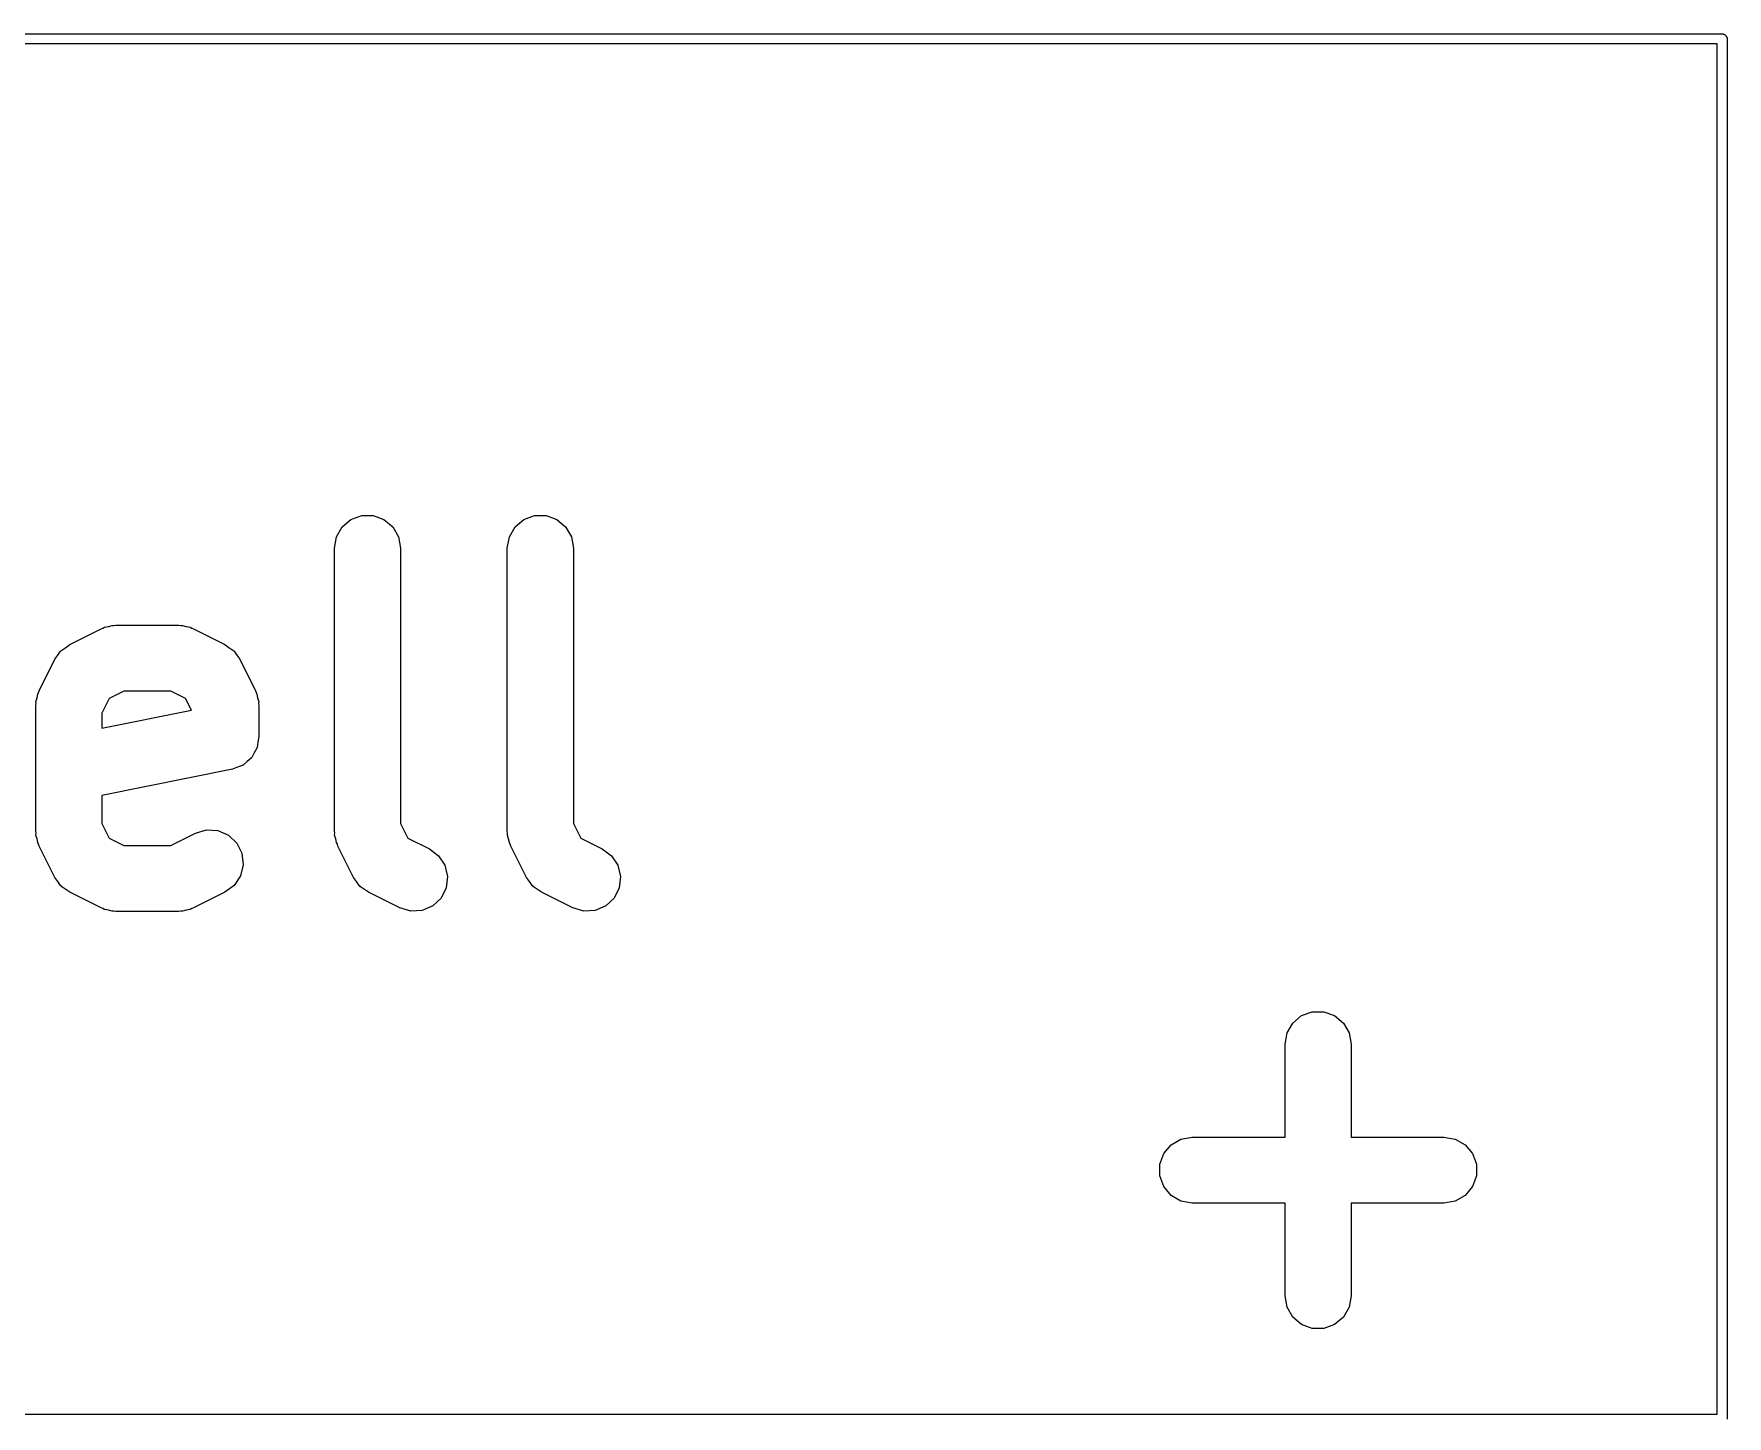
# Model space of a CAD drawing. Extents: x 57.7 to 135.6, y -132.6 to -59.6.
# Drawn here: x 109.93 to 135.57, y -80.51 to -59.59 of the extents above; entities that cross this region are included whole.
import ezdxf

# ---------------------------------------------------------------- set-up
doc = ezdxf.new("R2010")
doc.units = 0
doc.header["$MEASUREMENT"] = 0
doc.layers.add('BLACK', color=7, linetype='CONTINUOUS')

msp = doc.modelspace()

# ---------------------------------------------------------------- linework, layer by layer
at = {"layer": 'Black'}
for p, q in [((57.8, -59.585), (135.5, -59.585)), ((135.425, -59.735), (57.875, -59.735)), ((135.425, -80.485), (135.425, -59.735)), ((135.5, -59.585), (135.506, -59.5861)), ((135.506, -59.5861), (135.513, -59.5861)), ((135.513, -59.5861), (135.519, -59.5884)), ((135.519, -59.5884), (135.526, -59.5895)), ((135.526, -59.5895), (135.531, -59.5928)), ((135.531, -59.5928), (135.537, -59.595)), ((135.537, -59.595), (135.543, -59.5993)), ((135.543, -59.5993), (135.548, -59.6025)), ((135.548, -59.6025), (135.552, -59.6076)), ((135.552, -59.6076), (135.557, -59.6118)), ((135.557, -59.6118), (135.561, -59.6175)), ((135.561, -59.6175), (135.565, -59.6225)), ((135.565, -59.6225), (135.567, -59.6287)), ((135.567, -59.6287), (135.57, -59.6343)), ((135.57, -59.6343), (135.572, -59.6408)), ((135.572, -59.6408), (135.574, -59.647)), ((135.574, -59.647), (135.574, -59.6535)), ((135.574, -59.6535), (135.575, -59.66)), ((135.575, -59.66), (135.575, -80.56)), ((114.733, -66.9389), (114.897, -66.8795)), ((114.897, -66.8795), (115.07, -66.8795)), ((115.07, -66.8795), (115.233, -66.9389)), ((117.352, -66.9389), (117.516, -66.8795)), ((117.516, -66.8795), (117.689, -66.8795)), ((117.689, -66.8795), (117.852, -66.9389)), ((114.513, -67.2009), (114.6, -67.0505)), ((114.6, -67.0505), (114.733, -66.9389)), ((115.233, -66.9389), (115.366, -67.0505)), ((115.366, -67.0505), (115.453, -67.2009)), ((117.133, -67.2009), (117.219, -67.0505)), ((117.219, -67.0505), (117.352, -66.9389)), ((117.852, -66.9389), (117.985, -67.0505)), ((117.985, -67.0505), (118.072, -67.2009)), ((114.483, -67.3719), (114.513, -67.2009)), ((114.483, -71.6576), (114.483, -67.3719)), ((115.453, -67.2009), (115.483, -67.3719)), ((115.483, -67.3719), (115.483, -71.5396)), ((117.102, -67.3719), (117.133, -67.2009)), ((117.102, -71.6576), (117.102, -67.3719)), ((118.072, -67.2009), (118.102, -67.3719)), ((118.102, -67.3719), (118.102, -71.5396)), ((110.474, -68.8295), (110.95, -68.5914)), ((110.95, -68.5914), (110.978, -68.5831)), ((110.978, -68.5831), (111.003, -68.5687)), ((111.003, -68.5687), (111.06, -68.5586)), ((111.06, -68.5586), (111.117, -68.5418)), ((111.117, -68.5418), (111.145, -68.5436)), ((111.145, -68.5436), (111.174, -68.5386)), ((111.174, -68.5386), (112.126, -68.5386)), ((112.126, -68.5386), (112.155, -68.5436)), ((112.155, -68.5436), (112.183, -68.5418)), ((112.183, -68.5418), (112.24, -68.5586)), ((112.24, -68.5586), (112.297, -68.5687)), ((112.297, -68.5687), (112.322, -68.5831)), ((112.322, -68.5831), (112.35, -68.5914)), ((112.35, -68.5914), (112.826, -68.8295)), ((110.294, -68.9941), (110.335, -68.9329)), ((110.335, -68.9329), (110.346, -68.9247)), ((110.346, -68.9247), (110.354, -68.9136)), ((110.354, -68.9136), (110.415, -68.8732)), ((110.415, -68.8732), (110.474, -68.8295)), ((112.826, -68.8295), (112.885, -68.8732)), ((112.885, -68.8732), (112.946, -68.9136)), ((112.946, -68.9136), (112.954, -68.9247)), ((112.954, -68.9247), (112.965, -68.9329)), ((112.965, -68.9329), (113.006, -68.9941)), ((110.012, -69.5292), (110.25, -69.0531)), ((110.25, -69.0531), (110.294, -68.9941)), ((113.006, -68.9941), (113.05, -69.0531)), ((113.05, -69.0531), (113.288, -69.5293)), ((109.96, -69.7529), (109.965, -69.7245)), ((109.963, -69.6957), (109.98, -69.6395)), ((109.965, -69.7245), (109.963, -69.6957)), ((109.98, -69.6395), (109.99, -69.5818)), ((109.99, -69.5818), (110.004, -69.5569)), ((110.004, -69.5569), (110.012, -69.5292)), ((111.07, -69.6493), (110.96, -69.8709)), ((111.292, -69.5386), (111.07, -69.6493)), ((112.008, -69.5386), (111.292, -69.5386)), ((112.23, -69.6493), (112.008, -69.5386)), ((112.317, -69.8238), (112.23, -69.6493)), ((113.288, -69.5293), (113.296, -69.5569)), ((113.296, -69.5569), (113.31, -69.5818)), ((113.31, -69.5818), (113.32, -69.6395)), ((113.32, -69.6395), (113.337, -69.6957)), ((113.337, -69.6957), (113.335, -69.7245)), ((113.335, -69.7245), (113.34, -69.7529)), ((109.96, -71.6576), (109.96, -69.7529)), ((110.96, -70.0953), (112.317, -69.8238)), ((110.96, -69.8709), (110.96, -70.0953)), ((113.34, -69.7529), (113.34, -70.229)), ((113.34, -70.229), (113.326, -70.309)), ((113.27, -70.4704), (113.231, -70.5416)), ((113.31, -70.4001), (113.27, -70.4704)), ((113.311, -70.3944), (113.31, -70.4001)), ((113.314, -70.3893), (113.311, -70.3944)), ((113.326, -70.309), (113.314, -70.3893)), ((112.939, -70.7193), (110.96, -71.1151)), ((113.014, -70.6898), (112.939, -70.7193)), ((113.09, -70.6621), (113.014, -70.6898)), ((113.095, -70.6583), (113.09, -70.6621)), ((113.1, -70.6562), (113.095, -70.6583)), ((113.161, -70.6027), (113.1, -70.6562)), ((113.223, -70.5504), (113.161, -70.6027)), ((113.226, -70.5454), (113.223, -70.5504)), ((113.231, -70.5416), (113.226, -70.5454)), ((110.96, -71.1151), (110.96, -71.5396)), ((110.96, -71.5396), (111.07, -71.7611)), ((115.483, -71.5396), (115.594, -71.7611)), ((118.102, -71.5396), (118.213, -71.7611)), ((109.965, -71.686), (109.96, -71.6576)), ((109.963, -71.7148), (109.965, -71.686)), ((109.98, -71.7709), (109.963, -71.7148)), ((109.99, -71.8286), (109.98, -71.7709)), ((111.07, -71.7611), (111.292, -71.8719)), ((112.008, -71.8719), (112.379, -71.6866)), ((112.379, -71.6866), (112.545, -71.6371)), ((112.545, -71.6371), (112.719, -71.6475)), ((112.719, -71.6475), (112.878, -71.7166)), ((112.878, -71.7166), (113.004, -71.8359)), ((114.488, -71.686), (114.483, -71.6576)), ((114.487, -71.7148), (114.488, -71.686)), ((114.503, -71.7709), (114.487, -71.7148)), ((114.513, -71.8286), (114.503, -71.7709)), ((115.594, -71.7611), (115.921, -71.9247)), ((117.107, -71.686), (117.102, -71.6576)), ((117.106, -71.7148), (117.107, -71.686)), ((117.122, -71.7709), (117.106, -71.7148)), ((117.133, -71.8286), (117.122, -71.7709)), ((118.213, -71.7611), (118.54, -71.9247)), ((110.004, -71.8536), (109.99, -71.8286)), ((110.012, -71.8812), (110.004, -71.8536)), ((110.25, -72.3574), (110.012, -71.8812)), ((111.292, -71.8719), (112.008, -71.8719)), ((113.004, -71.8359), (113.082, -71.9913)), ((113.082, -71.9913), (113.101, -72.1638)), ((114.528, -71.8536), (114.513, -71.8286)), ((114.536, -71.8812), (114.528, -71.8536)), ((114.774, -72.3574), (114.536, -71.8812)), ((115.921, -71.9247), (116.061, -72.0281)), ((116.061, -72.0281), (116.156, -72.1731)), ((117.147, -71.8536), (117.133, -71.8286)), ((117.155, -71.8812), (117.147, -71.8536)), ((117.393, -72.3574), (117.155, -71.8812)), ((118.54, -71.9247), (118.68, -72.0281)), ((118.68, -72.0281), (118.775, -72.1731)), ((113.101, -72.1638), (113.061, -72.3327)), ((116.156, -72.1731), (116.197, -72.3419)), ((118.775, -72.1731), (118.816, -72.3419)), ((110.294, -72.4164), (110.25, -72.3574)), ((110.335, -72.4776), (110.294, -72.4164)), ((110.346, -72.4858), (110.335, -72.4776)), ((110.354, -72.4969), (110.346, -72.4858)), ((110.415, -72.5373), (110.354, -72.4969)), ((110.474, -72.581), (110.415, -72.5373)), ((112.965, -72.4776), (112.826, -72.581)), ((113.061, -72.3327), (112.965, -72.4776)), ((114.818, -72.4164), (114.774, -72.3574)), ((114.858, -72.4776), (114.818, -72.4164)), ((114.869, -72.4858), (114.858, -72.4776)), ((114.878, -72.4969), (114.869, -72.4858)), ((114.939, -72.5373), (114.878, -72.4969)), ((114.998, -72.581), (114.939, -72.5373)), ((116.177, -72.5145), (116.099, -72.6698)), ((116.197, -72.3419), (116.177, -72.5145)), ((117.437, -72.4164), (117.393, -72.3574)), ((117.477, -72.4776), (117.437, -72.4164)), ((117.488, -72.4858), (117.477, -72.4776)), ((117.497, -72.4969), (117.488, -72.4858)), ((117.558, -72.5373), (117.497, -72.4969)), ((117.617, -72.581), (117.558, -72.5373)), ((118.796, -72.5145), (118.718, -72.6698)), ((118.816, -72.3419), (118.796, -72.5145)), ((110.95, -72.8191), (110.474, -72.581)), ((110.978, -72.8273), (110.95, -72.8191)), ((112.35, -72.8191), (112.322, -72.8273)), ((112.826, -72.581), (112.35, -72.8191)), ((115.474, -72.8191), (114.998, -72.581)), ((115.64, -72.8686), (115.474, -72.8191)), ((115.973, -72.7892), (115.814, -72.8582)), ((116.099, -72.6698), (115.973, -72.7892)), ((118.093, -72.8191), (117.617, -72.581)), ((118.26, -72.8686), (118.093, -72.8191)), ((118.592, -72.7892), (118.433, -72.8582)), ((118.718, -72.6698), (118.592, -72.7892)), ((111.003, -72.8418), (110.978, -72.8273)), ((111.06, -72.8519), (111.003, -72.8418)), ((111.117, -72.8686), (111.06, -72.8519)), ((111.145, -72.8669), (111.117, -72.8686)), ((111.174, -72.8719), (111.145, -72.8669)), ((112.126, -72.8719), (111.174, -72.8719)), ((112.155, -72.8669), (112.126, -72.8719)), ((112.183, -72.8686), (112.155, -72.8669)), ((112.24, -72.8519), (112.183, -72.8686)), ((112.297, -72.8418), (112.24, -72.8519)), ((112.322, -72.8273), (112.297, -72.8418)), ((115.814, -72.8582), (115.64, -72.8686)), ((118.433, -72.8582), (118.26, -72.8686)), ((128.91, -74.7114), (128.997, -74.561)), ((128.997, -74.561), (129.13, -74.4494)), ((129.13, -74.4494), (129.293, -74.39)), ((129.293, -74.39), (129.467, -74.39)), ((129.467, -74.39), (129.63, -74.4494)), ((129.63, -74.4494), (129.763, -74.561)), ((129.763, -74.561), (129.85, -74.7114)), ((128.88, -74.8824), (128.91, -74.7114)), ((129.85, -74.7114), (129.88, -74.8824)), ((128.88, -76.2871), (128.88, -74.8824)), ((129.88, -74.8824), (129.88, -76.2871)), ((127.042, -76.5371), (127.154, -76.4041)), ((127.154, -76.4041), (127.304, -76.3173)), ((127.304, -76.3173), (127.475, -76.2871)), ((127.475, -76.2871), (128.88, -76.2871)), ((129.88, -76.2871), (131.285, -76.2871)), ((131.285, -76.2871), (131.456, -76.3173)), ((131.456, -76.3173), (131.606, -76.4041)), ((131.606, -76.4041), (131.718, -76.5371)), ((126.983, -76.7003), (127.042, -76.5371)), ((131.718, -76.5371), (131.777, -76.7003)), ((126.983, -76.874), (126.983, -76.7003)), ((127.042, -77.0371), (126.983, -76.874)), ((131.777, -76.874), (131.718, -77.0371)), ((131.777, -76.7003), (131.777, -76.874)), ((127.154, -77.1702), (127.042, -77.0371)), ((127.304, -77.257), (127.154, -77.1702)), ((131.606, -77.1702), (131.456, -77.257)), ((131.718, -77.0371), (131.606, -77.1702)), ((127.475, -77.2871), (127.304, -77.257)), ((128.88, -77.2871), (127.475, -77.2871)), ((128.88, -78.6919), (128.88, -77.2871)), ((131.285, -77.2871), (129.88, -77.2871)), ((129.88, -77.2871), (129.88, -78.6919)), ((131.456, -77.257), (131.285, -77.2871)), ((128.91, -78.8629), (128.88, -78.6919)), ((129.88, -78.6919), (129.85, -78.8629)), ((128.997, -79.0133), (128.91, -78.8629)), ((129.85, -78.8629), (129.763, -79.0133)), ((129.13, -79.1249), (128.997, -79.0133)), ((129.293, -79.1843), (129.13, -79.1249)), ((129.467, -79.1843), (129.293, -79.1843)), ((129.63, -79.1249), (129.467, -79.1843)), ((129.763, -79.0133), (129.63, -79.1249)), ((57.875, -80.485), (135.425, -80.485))]:
    msp.add_line(p, q, dxfattribs=at)

doc.saveas('drawing.dxf')
